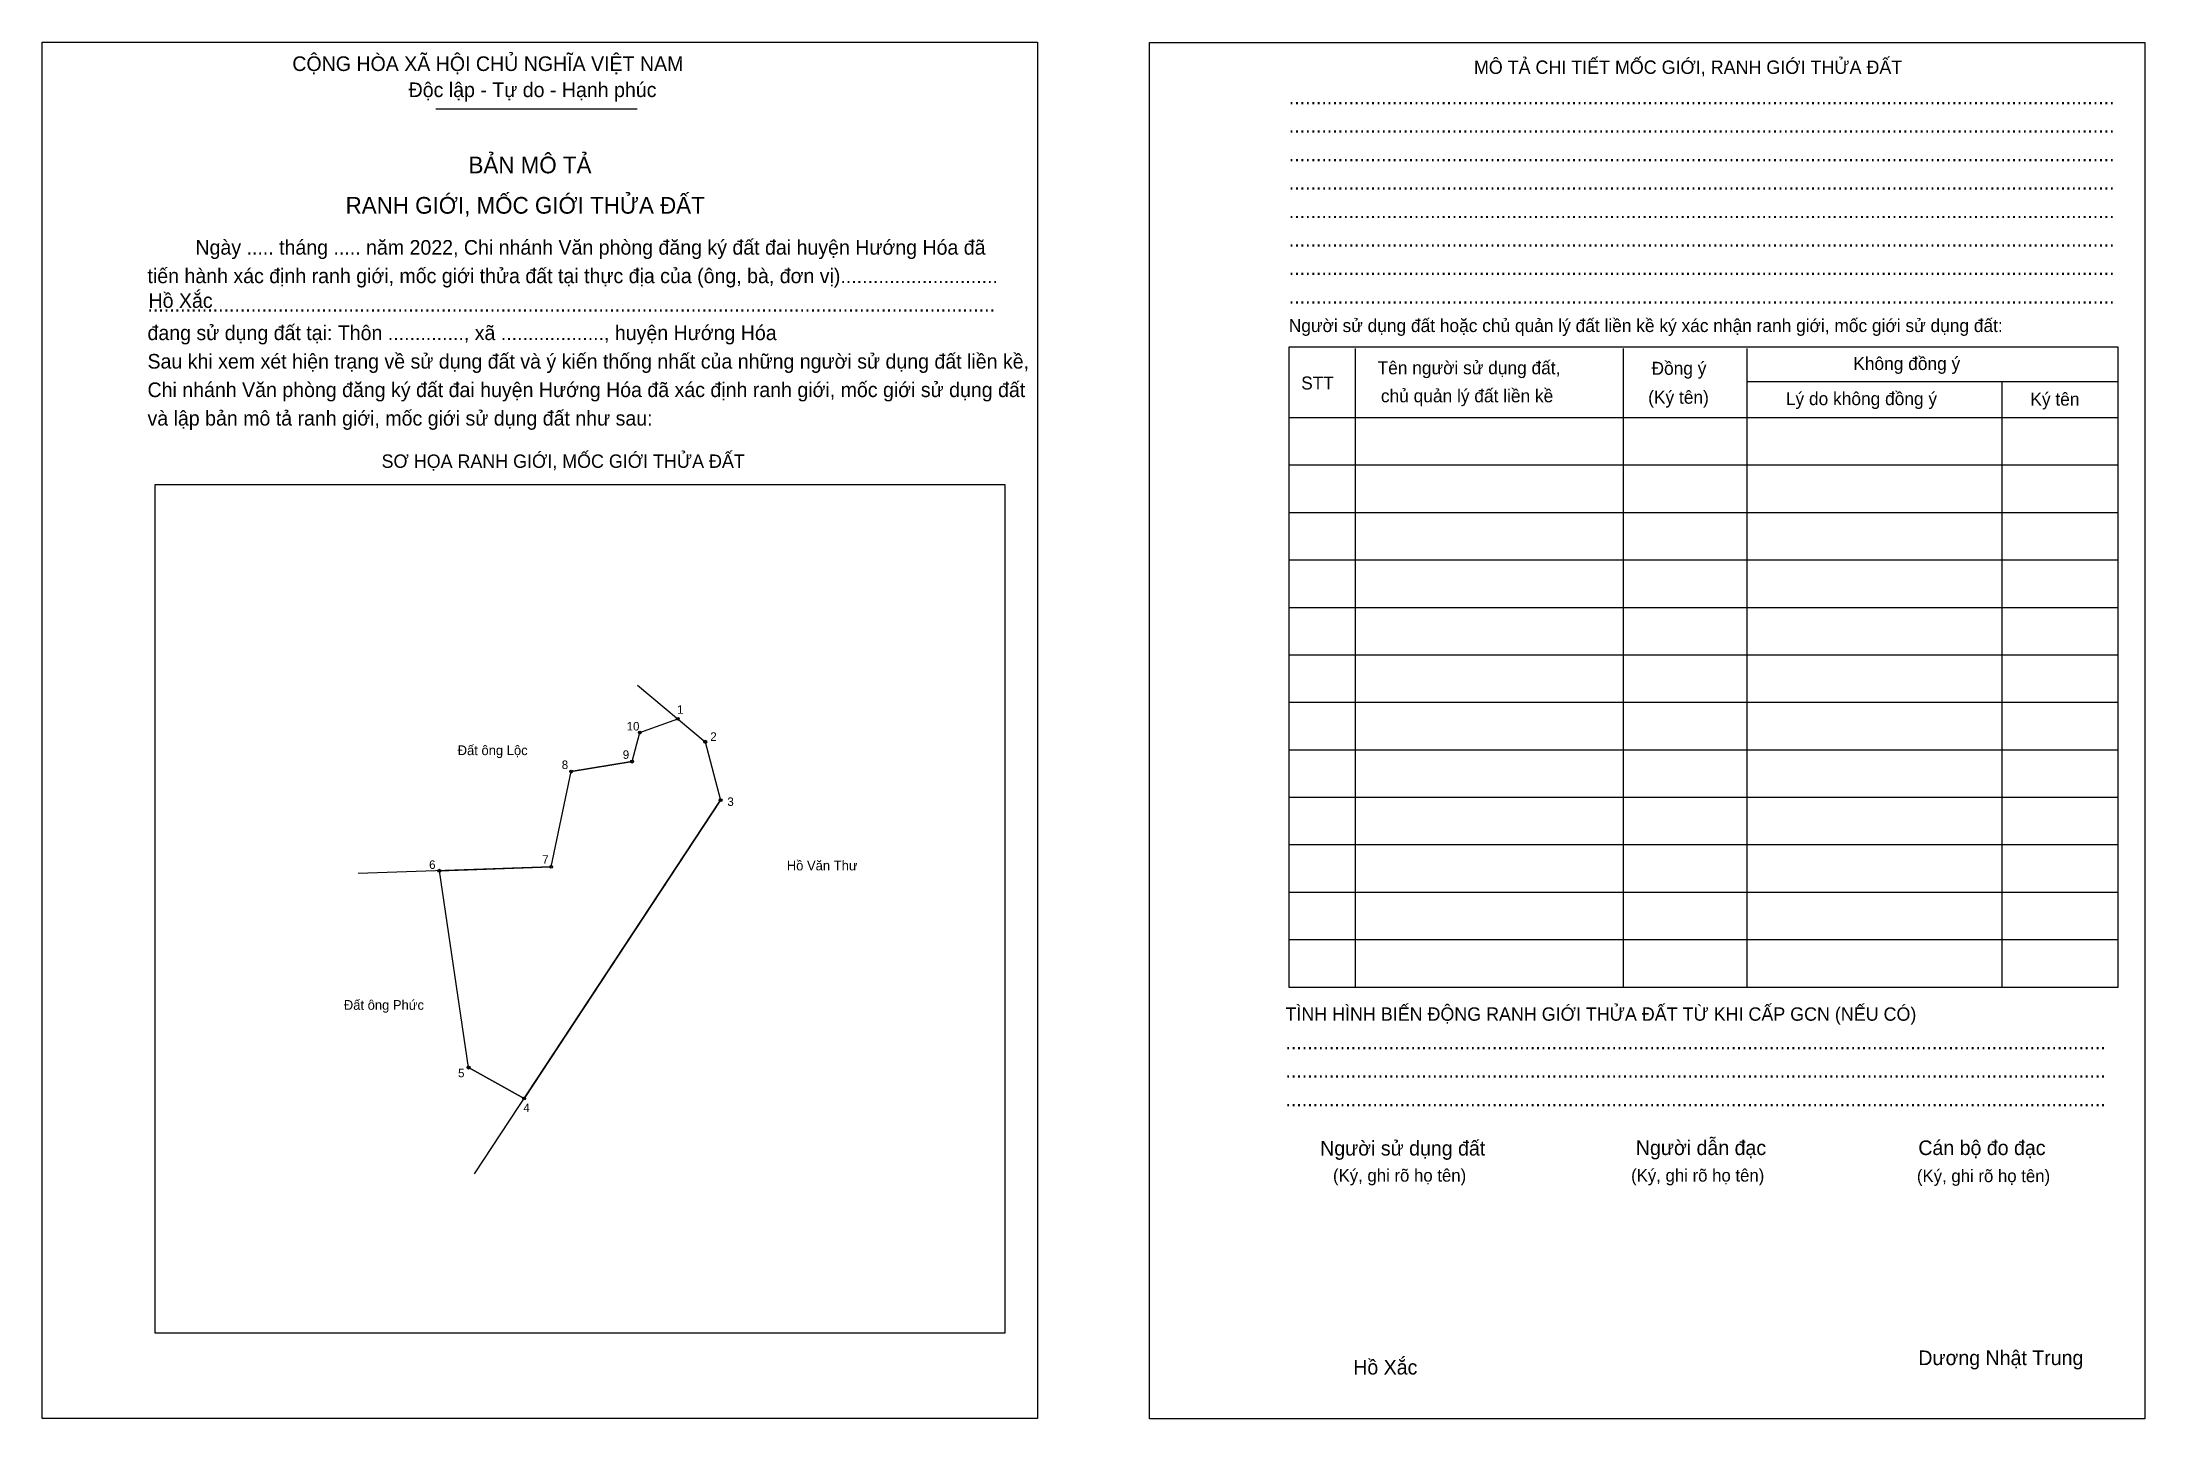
# Model space of a CAD drawing. Extents: x 544373 to 545131, y 1838135 to 1838632.
import ezdxf

# ---------------------------------------------------------------- set-up
doc = ezdxf.new("R2010")
doc.units = 0
for name, color, linetype in [('Level 1', 7, 'Continuous'), ('Level 10', 7, 'Continuous'), ('Level 11', 7, 'Continuous'), ('Level 2', 7, 'Continuous'), ('Level 25', 7, 'Continuous'), ('Level 55', 7, 'Continuous'), ('Level 6', 7, 'Continuous'), ('Level 9', 7, 'Continuous')]:
    doc.layers.add(name, color=color, linetype=linetype)

msp = doc.modelspace()

# ---------------------------------------------------------------- linework, layer by layer
at = {"layer": 'Level 1'}
for p, q in [((544372.71, 1838631.54), (544372.71, 1838631.54)), ((544771.87, 1838631.37), (544771.87, 1838631.37)), ((544514.67, 1838607.41), (544587.22, 1838607.41)), ((544846.03, 1838521), (544846.03, 1838290.85)), ((544942.53, 1838521), (544942.53, 1838290.85)), ((544987.2, 1838521), (544987.2, 1838290.85)), ((544987.2, 1838509.19), (545121.01, 1838509.19)), ((545079.08, 1838509.19), (545079.08, 1838290.85)), ((544822.07, 1838496.19), (545121.01, 1838496.19)), ((544822.07, 1838479.08), (545121.01, 1838479.08)), ((544413.45, 1838472.06), (544413.45, 1838472.06)), ((544822.07, 1838461.96), (545121.01, 1838461.96)), ((544822.07, 1838444.85), (545121.01, 1838444.85)), ((544822.07, 1838427.74), (545121.01, 1838427.74)), ((544822.07, 1838410.63), (545121.01, 1838410.63)), ((544822.07, 1838393.52), (545121.01, 1838393.52)), ((544822.07, 1838376.41), (545121.01, 1838376.41)), ((544822.07, 1838359.3), (545121.01, 1838359.3)), ((544822.07, 1838342.19), (545121.01, 1838342.19)), ((544822.07, 1838325.07), (545121.01, 1838325.07)), ((544822.07, 1838307.96), (545121.01, 1838307.96)), ((544719.75, 1838166.11), (544719.75, 1838166.11)), ((544731.48, 1838135.31), (544731.48, 1838135.31)), ((545130.64, 1838135.14), (545130.64, 1838135.14))]:
    msp.add_line(p, q, dxfattribs=at)
for points in [[(545121.01, 1838521.51), (544822.07, 1838521.51), (544822.07, 1838290.85), (545121.01, 1838290.85)], [(544413.45, 1838472.06), (544719.75, 1838472.06), (544719.75, 1838166.11), (544413.45, 1838166.11)]]:
    msp.add_lwpolyline(points, close=True, dxfattribs=at)
at = {"layer": 'Level 10'}
for p, q in [((544587.29, 1838399.65), (544611.74, 1838379.3)), ((544588.14, 1838382.58), (544601.85, 1838387.53)), ((544585.37, 1838372.12), (544588.14, 1838382.58)), ((544611.74, 1838379.3), (544617.29, 1838358.23)), ((544563.4, 1838368.51), (544585.37, 1838372.12)), ((544556.23, 1838334.23), (544563.4, 1838368.51)), ((544617.29, 1838358.23), (544546.47, 1838250.64)), ((544515.91, 1838332.78), (544556.23, 1838334.23)), ((544526.46, 1838261.8), (544515.91, 1838332.78)), ((544546.47, 1838250.64), (544526.46, 1838261.8))]:
    msp.add_line(p, q, dxfattribs=at)
at = {"layer": 'Level 11'}
for centre in [(544601.85, 1838387.53), (544588.14, 1838382.58), (544588.14, 1838382.58), (544611.74, 1838379.3), (544585.37, 1838372.12), (544563.4, 1838368.51), (544617.29, 1838358.23), (544556.23, 1838334.23), (544515.91, 1838332.78), (544526.46, 1838261.8), (544546.47, 1838250.64)]:
    msp.add_circle(centre, 0.513, dxfattribs=at)
at = {"layer": 'Level 2'}
for points in [[(544372.71, 1838631.54), (544731.49, 1838631.54), (544731.49, 1838135.31), (544372.71, 1838135.31)], [(544771.87, 1838631.37), (545130.64, 1838631.37), (545130.64, 1838135.14), (544771.87, 1838135.14)]]:
    msp.add_lwpolyline(points, close=True, dxfattribs=at)
at = {"layer": 'Level 25'}
for p, q in [((544585.37, 1838372.12), (544563.4, 1838368.51)), ((544528.61, 1838223.5), (544617.29, 1838358.23)), ((544556.23, 1838334.23), (544486.68, 1838331.73)), ((544526.46, 1838261.8), (544546.47, 1838250.64))]:
    msp.add_line(p, q, dxfattribs=at)

# ---------------------------------------------------------------- texts
at = {"layer": 'Level 1'}
for s, height, p in [('CỘNG HÒA XÃ HỘI CHỦ NGHĨA VIỆT NAM', 5.27, (544462.91, 1838621.1)), ('MÔ TẢ CHI TIẾT MỐC GIỚI, RANH GIỚI THỬA ĐẤT', 4.8182, (544888.79, 1838620.06)), ('Độc lập - Tự do - Hạnh phúc', 5.27, (544504.83, 1838611.69)), ('........................................................................................................................................................', 5.26996, (544822.07, 1838609.12)), ('........................................................................................................................................................', 5.26996, (544822.07, 1838598.85)), ('BẢN MÔ TẢ', 6.023, (544526.43, 1838584.21)), ('........................................................................................................................................................', 5.26996, (544822.07, 1838588.59)), ('RANH GIỚI, MỐC GIỚI THỬA ĐẤT', 6.0235, (544482.13, 1838569.66)), ('........................................................................................................................................................', 5.26996, (544822.07, 1838578.32)), ('........................................................................................................................................................', 5.26996, (544822.07, 1838568.05)), ('Ngày ..... tháng ..... năm 2022, Chi nhánh Văn phòng đăng ký đất đai huyện Hướng Hóa đã', 5.27, (544428, 1838554.88)), ('........................................................................................................................................................', 5.26996, (544822.07, 1838557.79)), ('tiến hành xác định ranh giới, mốc giới thửa đất tại thực địa của (ông, bà, đơn vị).............................', 5.26996, (544410.72, 1838544.61)), ('........................................................................................................................................................', 5.26996, (544822.07, 1838547.52)), ('............................................................................................................................................................', 5.26996, (544410.72, 1838534.34)), ('Người sử dụng đất hoặc chủ quản lý đất liền kề ký xác nhận ranh giới, mốc giới sử dụng đất:', 4.6682, (544822.07, 1838526.99)), ('........................................................................................................................................................', 5.26996, (544822.07, 1838537.25)), ('đang sử dụng đất tại: Thôn .............., xã ..................., huyện Hướng Hóa', 5.27, (544410.72, 1838524.08)), ('Sau khi xem xét hiện trạng về sử dụng đất và ý kiến thống nhất của những người sử dụng đất liền kề,', 5.27, (544410.72, 1838513.81)), ('Tên người sử dụng đất,', 4.6682, (544854.07, 1838511.76)), ('Đồng ý', 4.668, (544952.8, 1838511.59)), ('Không đồng ý', 4.6682, (545025.53, 1838513.3)), ('Chi nhánh Văn phòng đăng ký đất đai huyện Hướng Hóa đã xác định ranh giới, mốc giới sử dụng đất', 5.27, (544410.72, 1838503.54)), ('STT', 4.668, (544826.52, 1838506.28)), ('chủ quản lý đất liền kề', 4.6682, (544855.27, 1838501.66)), ('(Ký tên)', 4.668, (544951.6, 1838501.15)), ('Lý do không đồng ý', 4.6682, (545001.23, 1838500.64)), ('Ký tên', 4.668, (545089.35, 1838500.46)), ('và lập bản mô tả ranh giới, mốc giới sử dụng đất như sau:', 5.27, (544410.72, 1838493.28)), ('SƠ HỌA RANH GIỚI, MỐC GIỚI THỬA ĐẤT', 4.8182, (544495.09, 1838478.03)), ('TÌNH HÌNH BIẾN ĐỘNG RANH GIỚI THỬA ĐẤT TỪ KHI CẤP GCN (NẾU CÓ)', 4.8182, (544820.87, 1838278.7)), ('.......................................................................................................................................................', 5.26996, (544820.87, 1838268.44)), ('.......................................................................................................................................................', 5.26996, (544820.87, 1838258.17)), ('.......................................................................................................................................................', 5.26996, (544820.87, 1838247.9)), ('Người sử dụng đất', 5.27, (544833.37, 1838230.11)), ('Người dẫn đạc', 5.27, (544947.16, 1838230.28)), ('Cán bộ đo đạc', 5.27, (545048.97, 1838230.28)), ('(Ký, ghi rõ họ tên)', 4.5174, (544837.99, 1838220.7)), ('(Ký, ghi rõ họ tên)', 4.5174, (544945.44, 1838220.7)), ('(Ký, ghi rõ họ tên)', 4.5174, (545048.45, 1838220.52)), ('Dương Nhật Trung', 5.27, (545048.97, 1838154.55))]:
    msp.add_text(s, height=height, dxfattribs=at).set_placement(p)
at = {"layer": 'Level 10'}
for s, p in [('Đất ông Lộc', (544522.5, 1838374.46)), ('Hồ Văn Thư', (544641.13, 1838332.91)), ('Đất ông Phức', (544481.48, 1838282.65))]:
    msp.add_text(s, height=3.5, dxfattribs=at).set_placement(p)
at = {"layer": 'Level 55'}
for s, p in [('1', (544601.75, 1838387.53)), ('10', (544587.9, 1838382.58)), ('2', (544611.62, 1838379.3)), ('9', (544585.25, 1838372.12)), ('8', (544563.29, 1838368.51)), ('3', (544617.18, 1838358.23)), ('7', (544556.11, 1838334.23)), ('6', (544515.79, 1838332.78)), ('5', (544526.35, 1838261.8)), ('4', (544546.35, 1838250.64))]:
    msp.add_text(s, height=0.342, dxfattribs=at).set_placement(p)
at = {"layer": 'Level 6'}
for p in [(544411.08, 1838535.71), (544845.29, 1838151.16)]:
    msp.add_text('Hồ Xắc', height=5.27, dxfattribs=at).set_placement(p)
at = {"layer": 'Level 9'}
for s, p in [('1', (544601.58, 1838389.36)), ('10', (544583.42, 1838383.35)), ('2', (544613.58, 1838379.6)), ('8', (544560.03, 1838369.44)), ('9', (544582.03, 1838373.11)), ('3', (544619.72, 1838356.14)), ('6', (544512.23, 1838333.43)), ('7', (544552.99, 1838335.31)), ('5', (544522.66, 1838258.31)), ('4', (544546.22, 1838245.78))]:
    msp.add_text(s, height=3.08, dxfattribs=at).set_placement(p)

doc.saveas('drawing.dxf')
